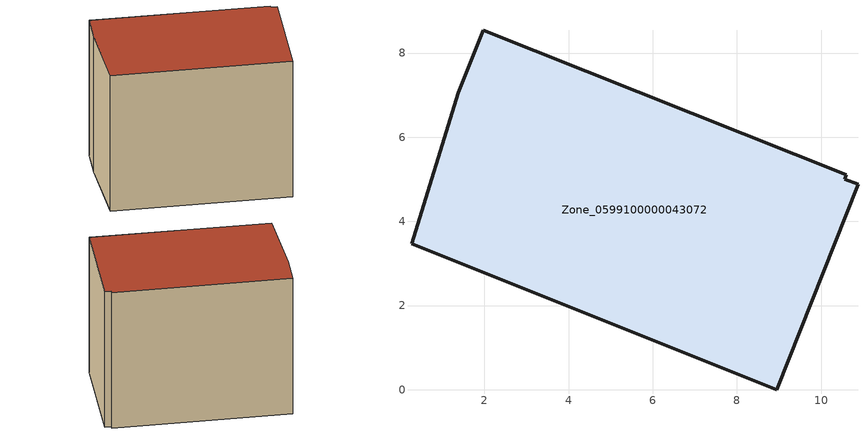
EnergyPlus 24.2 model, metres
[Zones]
Zone_0599100000043072
 floor ground (C_G): 0.27,3.46 1.38,7.06 1.97,8.54 10.6,5.11 10.56,5 10.88,4.88 8.95,0 z0.44
 wall outside (C_F): 8.95,0 10.88,4.88 10.56,5 10.6,5.11 1.97,8.54 1.38,7.06 0.27,3.46 8.95,0 z0.44:8.55
 roof outside (C_R): 1.38,7.06 0.27,3.46 8.95,0 10.88,4.88 10.56,5 10.6,5.11 1.97,8.54 z8.55
[BUILDING]
Pand.0599100000043072: North Axis=0; Terrain=City; Loads Convergence Tolerance Value=0.04; Temperature Convergence Tolerance Value=0.4; Solar Distribution=FullExterior; Maximum Number of Warmup Days=25; Minimum Number of Warmup Days=1
[Site:Location]
Rotterdam.The.Hague.AP_ZH_NLD Design_Conditions: Latitude=51.96; Longitude=4.45; Time Zone=1; Elevation=-4.5
[SITE:GROUNDTEMPERATURE:BUILDINGSURFACE]
18, 18, 18, 18, 18, 18, 18, 18, 18, 18, 18, 18
[MATERIAL] Thermal Absorptance=0.9; Solar Absorptance=0.7; Visible Absorptance=0.7
Name | Roughness | Thickness | Conductivity | Density | Specific Heat
G.TI.1965-1974 | MediumSmooth | 0.15 | 0.882353 | 540 | 1210
F.TI.1965-1974 | Rough | 0.3 | 0.697674 | 1920 | 840
R.TI.1965-1974 | MediumRough | 0.2 | 0.232558 | 1500 | 1000
[CONSTRUCTION]
C_G: G.TI.1965-1974
C_F: F.TI.1965-1974
C_R: R.TI.1965-1974
[ZONE]
Zone_0599100000043072: Type=1; Multiplier=1; Ceiling Height=Autocalculate; Volume=Autocalculate; Floor Area=autocalculate; Part of Total Floor Area=Yes
[ZONEINFILTRATION:DESIGNFLOWRATE]
Infil_Zone_0599100000043072: Zone or ZoneList or Space or SpaceList=Zone_0599100000043072; Schedule=AlwaysOn; Design Flow Rate Calculation Method=Flow/Area; Flow Rate per Floor Area=0.003; Constant Term Coefficient=1; Temperature Term Coefficient=0; Velocity Term Coefficient=0; Velocity Squared Term Coefficient=0
[HVACTEMPLATE:ZONE:IDEALLOADSAIRSYSTEM]
Zone_0599100000043072: Maximum Heating Supply Air Temperature=50; Minimum Cooling Supply Air Temperature=13; Maximum Heating Supply Air Humidity Ratio=0.0156; Minimum Cooling Supply Air Humidity Ratio=0.0077; Heating Limit=NoLimit; Cooling Limit=NoLimit; Dehumidification Control Type=ConstantSensibleHeatRatio; Cooling Sensible Heat Ratio=0.7; Dehumidification Setpoint=60; Humidification Control Type=None; Humidification Setpoint=30; Outdoor Air Method=None; Outdoor Air Flow Rate per Person=0.00944; Outdoor Air Flow Rate per Zone Floor Area=0; Outdoor Air Flow Rate per Zone=0; Demand Controlled Ventilation Type=None; Outdoor Air Economizer Type=NoEconomizer; Heat Recovery Type=None; Sensible Heat Recovery Effectiveness=0.7; Latent Heat Recovery Effectiveness=0.65
[ZONECONTROL:THERMOSTAT]
ThermostatControl_Zone_0599100000043072: Zone or ZoneList=Zone_0599100000043072; Control Type Schedule=DualSetpointControlType; Control 1=Thermostat_Zone_0599100000043072; Temperature Difference Between Cutout And Setpoint=0
[THERMOSTATSETPOINT:DUALSETPOINT]
Thermostat_Zone_0599100000043072: Heating Setpoint Temperature Schedule=HeatingSetpoint_Zone_0599100000043072; Cooling Setpoint Temperature Schedule=CoolingSetpoint_Zone_0599100000043072
[SCHEDULE:COMPACT]
HeatingSetpoint_Zone_0599100000043072: Through: 12/31, For: AllDays, Until: 24:00, 21
CoolingSetpoint_Zone_0599100000043072: Through: 12/31, For: AllDays, Until: 24:00, 24
DualSetpointControlType: Through: 12/31, For: AllDays, Until: 24:00, 4
AlwaysOn: Through: 12/31, For: AllDays, Until: 24:00, 1
